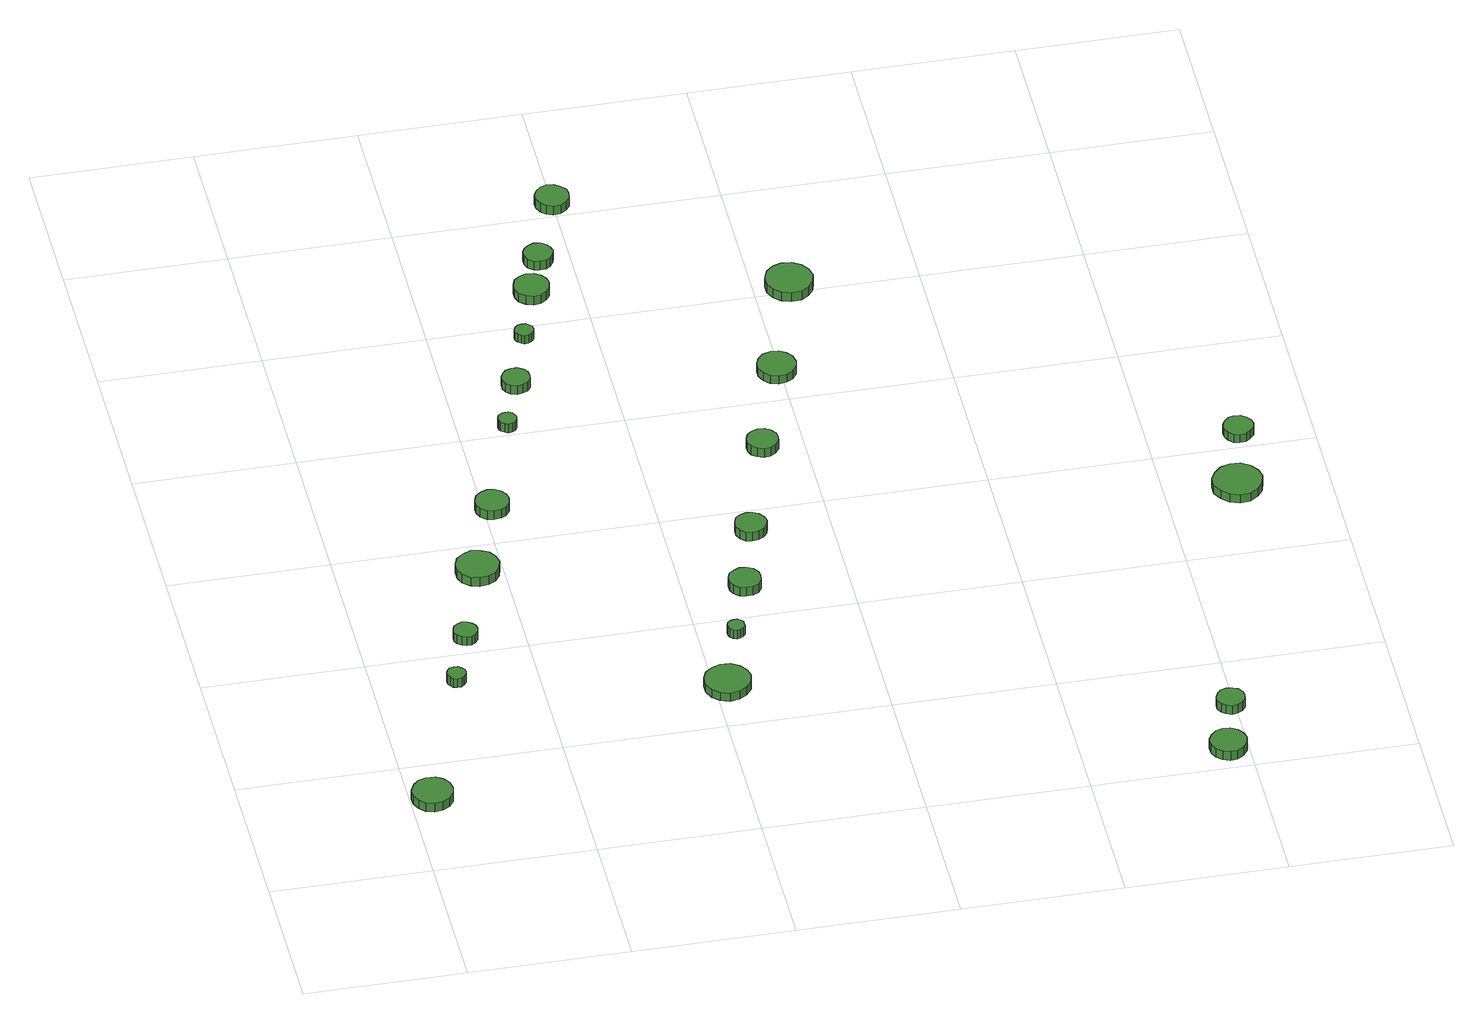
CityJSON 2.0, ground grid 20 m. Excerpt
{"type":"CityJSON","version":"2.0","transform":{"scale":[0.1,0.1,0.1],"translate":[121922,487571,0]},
"CityObjects":{
"tree1":{"type":"SolitaryVegetationObject","attributes":{"function":"something"},"geometry":[{"type":"MultiSurface","lod":"1","boundaries":[[[0,1,2,3,4,5,6,7,8,9,10,11,12,13,14]],[[15,16,17,18,19,20,21,22,23,24,25,26,27,28,29]],[[0,29,28,1]],[[1,28,27,2]],[[2,27,26,3]],[[3,26,25,4]],[[4,25,24,5]],[[5,24,23,6]],[[6,23,22,7]],[[7,22,21,8]],[[8,21,20,9]],[[9,20,19,10]],[[10,19,18,11]],[[11,18,17,12]],[[12,17,16,13]],[[13,16,15,14]],[[14,15,29,0]]]}]},
"tree2":{"type":"SolitaryVegetationObject","attributes":{"function":"something"},"geometry":[{"type":"MultiSurface","lod":"1","boundaries":[[[30,31,32,33,34,35,36,37,38,39,40,41,42,43,44]],[[45,46,47,48,49,50,51,52,53,54,55,56,57,58,59]],[[30,59,58,31]],[[31,58,57,32]],[[32,57,56,33]],[[33,56,55,34]],[[34,55,54,35]],[[35,54,53,36]],[[36,53,52,37]],[[37,52,51,38]],[[38,51,50,39]],[[39,50,49,40]],[[40,49,48,41]],[[41,48,47,42]],[[42,47,46,43]],[[43,46,45,44]],[[44,45,59,30]]]}]},
"tree3":{"type":"SolitaryVegetationObject","attributes":{"function":"something"},"geometry":[{"type":"MultiSurface","lod":"1","boundaries":[[[60,61,62,63,64,65,66,67,68,69,70,71,72,73,74]],[[75,76,77,78,79,80,81,82,83,84,85,86,87,88,89]],[[60,89,88,61]],[[61,88,87,62]],[[62,87,86,63]],[[63,86,85,64]],[[64,85,84,65]],[[65,84,83,66]],[[66,83,82,67]],[[67,82,81,68]],[[68,81,80,69]],[[69,80,79,70]],[[70,79,78,71]],[[71,78,77,72]],[[72,77,76,73]],[[73,76,75,74]],[[74,75,89,60]]]}]},
"tree4":{"type":"SolitaryVegetationObject","attributes":{"function":"something"},"geometry":[{"type":"MultiSurface","lod":"1","boundaries":[[[90,91,92,93,94,95,96,97,98,99,100,101,102,103,104]],[[105,106,107,108,109,110,111,112,113,114,115,116,117,118,119]],[[90,119,118,91]],[[91,118,117,92]],[[92,117,116,93]],[[93,116,115,94]],[[94,115,114,95]],[[95,114,113,96]],[[96,113,112,97]],[[97,112,111,98]],[[98,111,110,99]],[[99,110,109,100]],[[100,109,108,101]],[[101,108,107,102]],[[102,107,106,103]],[[103,106,105,104]],[[104,105,119,90]]]}]},
"tree5":{"type":"SolitaryVegetationObject","attributes":{"function":"something"},"geometry":[{"type":"MultiSurface","lod":"1","boundaries":[[[120,121,122,123,124,125,126,127,128,129,130,131,132,133,134]],[[135,136,137,138,139,140,141,142,143,144,145,146,147,148,149]],[[120,149,148,121]],[[121,148,147,122]],[[122,147,146,123]],[[123,146,145,124]],[[124,145,144,125]],[[125,144,143,126]],[[126,143,142,127]],[[127,142,141,128]],[[128,141,140,129]],[[129,140,139,130]],[[130,139,138,131]],[[131,138,137,132]],[[132,137,136,133]],[[133,136,135,134]],[[134,135,149,120]]]}]},
"tree6":{"type":"SolitaryVegetationObject","attributes":{"function":"something"},"geometry":[{"type":"MultiSurface","lod":"1","boundaries":[[[150,151,152,153,154,155,156,157,158,159,160,161,162,163,164]],[[165,166,167,168,169,170,171,172,173,174,175,176,177,178,179]],[[150,179,178,151]],[[151,178,177,152]],[[152,177,176,153]],[[153,176,175,154]],[[154,175,174,155]],[[155,174,173,156]],[[156,173,172,157]],[[157,172,171,158]],[[158,171,170,159]],[[159,170,169,160]],[[160,169,168,161]],[[161,168,167,162]],[[162,167,166,163]],[[163,166,165,164]],[[164,165,179,150]]]}]},
"tree7":{"type":"SolitaryVegetationObject","attributes":{"function":"something"},"geometry":[{"type":"MultiSurface","lod":"1","boundaries":[[[180,181,182,183,184,185,186,187,188,189,190,191,192,193,194]],[[195,196,197,198,199,200,201,202,203,204,205,206,207,208,209]],[[180,209,208,181]],[[181,208,207,182]],[[182,207,206,183]],[[183,206,205,184]],[[184,205,204,185]],[[185,204,203,186]],[[186,203,202,187]],[[187,202,201,188]],[[188,201,200,189]],[[189,200,199,190]],[[190,199,198,191]],[[191,198,197,192]],[[192,197,196,193]],[[193,196,195,194]],[[194,195,209,180]]]}]},
"tree8":{"type":"SolitaryVegetationObject","attributes":{"function":"something"},"geometry":[{"type":"MultiSurface","lod":"1","boundaries":[[[210,211,212,213,214,215,216,217,218,219,220,221,222,223,224]],[[225,226,227,228,229,230,231,232,233,234,235,236,237,238,239]],[[210,239,238,211]],[[211,238,237,212]],[[212,237,236,213]],[[213,236,235,214]],[[214,235,234,215]],[[215,234,233,216]],[[216,233,232,217]],[[217,232,231,218]],[[218,231,230,219]],[[219,230,229,220]],[[220,229,228,221]],[[221,228,227,222]],[[222,227,226,223]],[[223,226,225,224]],[[224,225,239,210]]]}]},
"tree9":{"type":"SolitaryVegetationObject","attributes":{"function":"something"},"geometry":[{"type":"MultiSurface","lod":"1","boundaries":[[[240,241,242,243,244,245,246,247,248,249,250,251,252,253,254]],[[255,256,257,258,259,260,261,262,263,264,265,266,267,268,269]],[[240,269,268,241]],[[241,268,267,242]],[[242,267,266,243]],[[243,266,265,244]],[[244,265,264,245]],[[245,264,263,246]],[[246,263,262,247]],[[247,262,261,248]],[[248,261,260,249]],[[249,260,259,250]],[[250,259,258,251]],[[251,258,257,252]],[[252,257,256,253]],[[253,256,255,254]],[[254,255,269,240]]]}]},
"tree10":{"type":"SolitaryVegetationObject","attributes":{"function":"something"},"geometry":[{"type":"MultiSurface","lod":"1","boundaries":[[[270,271,272,273,274,275,276,277,278,279,280,281,282,283,284]],[[285,286,287,288,289,290,291,292,293,294,295,296,297,298,299]],[[270,299,298,271]],[[271,298,297,272]],[[272,297,296,273]],[[273,296,295,274]],[[274,295,294,275]],[[275,294,293,276]],[[276,293,292,277]],[[277,292,291,278]],[[278,291,290,279]],[[279,290,289,280]],[[280,289,288,281]],[[281,288,287,282]],[[282,287,286,283]],[[283,286,285,284]],[[284,285,299,270]]]}]},
"tree11":{"type":"SolitaryVegetationObject","attributes":{"function":"something"},"geometry":[{"type":"MultiSurface","lod":"1","boundaries":[[[300,301,302,303,304,305,306,307,308,309,310,311,312,313,314]],[[315,316,317,318,319,320,321,322,323,324,325,326,327,328,329]],[[300,329,328,301]],[[301,328,327,302]],[[302,327,326,303]],[[303,326,325,304]],[[304,325,324,305]],[[305,324,323,306]],[[306,323,322,307]],[[307,322,321,308]],[[308,321,320,309]],[[309,320,319,310]],[[310,319,318,311]],[[311,318,317,312]],[[312,317,316,313]],[[313,316,315,314]],[[314,315,329,300]]]}]},
"tree12":{"type":"SolitaryVegetationObject","attributes":{"function":"something"},"geometry":[{"type":"MultiSurface","lod":"1","boundaries":[[[330,331,332,333,334,335,336,337,338,339,340,341,342,343,344]],[[345,346,347,348,349,350,351,352,353,354,355,356,357,358,359]],[[330,359,358,331]],[[331,358,357,332]],[[332,357,356,333]],[[333,356,355,334]],[[334,355,354,335]],[[335,354,353,336]],[[336,353,352,337]],[[337,352,351,338]],[[338,351,350,339]],[[339,350,349,340]],[[340,349,348,341]],[[341,348,347,342]],[[342,347,346,343]],[[343,346,345,344]],[[344,345,359,330]]]}]},
"tree13":{"type":"SolitaryVegetationObject","attributes":{"function":"something"},"geometry":[{"type":"MultiSurface","lod":"1","boundaries":[[[360,361,362,363,364,365,366,367,368,369,370,371,372,373,374]],[[375,376,377,378,379,380,381,382,383,384,385,386,387,388,389]],[[360,389,388,361]],[[361,388,387,362]],[[362,387,386,363]],[[363,386,385,364]],[[364,385,384,365]],[[365,384,383,366]],[[366,383,382,367]],[[367,382,381,368]],[[368,381,380,369]],[[369,380,379,370]],[[370,379,378,371]],[[371,378,377,372]],[[372,377,376,373]],[[373,376,375,374]],[[374,375,389,360]]]}]},
"tree14":{"type":"SolitaryVegetationObject","attributes":{"function":"something"},"geometry":[{"type":"MultiSurface","lod":"1","boundaries":[[[390,391,392,393,394,395,396,397,398,399,400,401,402,403,404]],[[405,406,407,408,409,410,411,412,413,414,415,416,417,418,419]],[[390,419,418,391]],[[391,418,417,392]],[[392,417,416,393]],[[393,416,415,394]],[[394,415,414,395]],[[395,414,413,396]],[[396,413,412,397]],[[397,412,411,398]],[[398,411,410,399]],[[399,410,409,400]],[[400,409,408,401]],[[401,408,407,402]],[[402,407,406,403]],[[403,406,405,404]],[[404,405,419,390]]]}]},
"tree15":{"type":"SolitaryVegetationObject","attributes":{"function":"something"},"geometry":[{"type":"MultiSurface","lod":"1","boundaries":[[[420,421,422,423,424,425,426,427,428,429,430,431,432,433,434]],[[435,436,437,438,439,440,441,442,443,444,445,446,447,448,449]],[[420,449,448,421]],[[421,448,447,422]],[[422,447,446,423]],[[423,446,445,424]],[[424,445,444,425]],[[425,444,443,426]],[[426,443,442,427]],[[427,442,441,428]],[[428,441,440,429]],[[429,440,439,430]],[[430,439,438,431]],[[431,438,437,432]],[[432,437,436,433]],[[433,436,435,434]],[[434,435,449,420]]]}]},
"tree16":{"type":"SolitaryVegetationObject","attributes":{"function":"something"},"geometry":[{"type":"MultiSurface","lod":"1","boundaries":[[[450,451,452,453,454,455,456,457,458,459,460,461,462,463,464]],[[465,466,467,468,469,470,471,472,473,474,475,476,477,478,479]],[[450,479,478,451]],[[451,478,477,452]],[[452,477,476,453]],[[453,476,475,454]],[[454,475,474,455]],[[455,474,473,456]],[[456,473,472,457]],[[457,472,471,458]],[[458,471,470,459]],[[459,470,469,460]],[[460,469,468,461]],[[461,468,467,462]],[[462,467,466,463]],[[463,466,465,464]],[[464,465,479,450]]]}]},
"tree17":{"type":"SolitaryVegetationObject","attributes":{"function":"something"},"geometry":[{"type":"MultiSurface","lod":"1","boundaries":[[[480,481,482,483,484,485,486,487,488,489,490,491,492,493,494]],[[495,496,497,498,499,500,501,502,503,504,505,506,507,508,509]],[[480,509,508,481]],[[481,508,507,482]],[[482,507,506,483]],[[483,506,505,484]],[[484,505,504,485]],[[485,504,503,486]],[[486,503,502,487]],[[487,502,501,488]],[[488,501,500,489]],[[489,500,499,490]],[[490,499,498,491]],[[491,498,497,492]],[[492,497,496,493]],[[493,496,495,494]],[[494,495,509,480]]]}]},
"tree18":{"type":"SolitaryVegetationObject","attributes":{"function":"something"},"geometry":[{"type":"MultiSurface","lod":"1","boundaries":[[[510,511,512,513,514,515,516,517,518,519,520,521,522,523,524]],[[525,526,527,528,529,530,531,532,533,534,535,536,537,538,539]],[[510,539,538,511]],[[511,538,537,512]],[[512,537,536,513]],[[513,536,535,514]],[[514,535,534,515]],[[515,534,533,516]],[[516,533,532,517]],[[517,532,531,518]],[[518,531,530,519]],[[519,530,529,520]],[[520,529,528,521]],[[521,528,527,522]],[[522,527,526,523]],[[523,526,525,524]],[[524,525,539,510]]]}]},
"tree19":{"type":"SolitaryVegetationObject","attributes":{"function":"something"},"geometry":[{"type":"MultiSurface","lod":"1","boundaries":[[[540,541,542,543,544,545,546,547,548,549,550,551,552,553,554]],[[555,556,557,558,559,560,561,562,563,564,565,566,567,568,569]],[[540,569,568,541]],[[541,568,567,542]],[[542,567,566,543]],[[543,566,565,544]],[[544,565,564,545]],[[545,564,563,546]],[[546,563,562,547]],[[547,562,561,548]],[[548,561,560,549]],[[549,560,559,550]],[[550,559,558,551]],[[551,558,557,552]],[[552,557,556,553]],[[553,556,555,554]],[[554,555,569,540]]]}]},
"tree20":{"type":"SolitaryVegetationObject","attributes":{"function":"something"},"geometry":[{"type":"MultiSurface","lod":"1","boundaries":[[[570,571,572,573,574,575,576,577,578,579,580,581,582,583,584]],[[585,586,587,588,589,590,591,592,593,594,595,596,597,598,599]],[[570,599,598,571]],[[571,598,597,572]],[[572,597,596,573]],[[573,596,595,574]],[[574,595,594,575]],[[575,594,593,576]],[[576,593,592,577]],[[577,592,591,578]],[[578,591,590,579]],[[579,590,589,580]],[[580,589,588,581]],[[581,588,587,582]],[[582,587,586,583]],[[583,586,585,584]],[[584,585,599,570]]]}]},
"tree21":{"type":"SolitaryVegetationObject","attributes":{"function":"something"},"geometry":[{"type":"MultiSurface","lod":"1","boundaries":[[[600,601,602,603,604,605,606,607,608,609,610,611,612,613,614]],[[615,616,617,618,619,620,621,622,623,624,625,626,627,628,629]],[[600,629,628,601]],[[601,628,627,602]],[[602,627,626,603]],[[603,626,625,604]],[[604,625,624,605]],[[605,624,623,606]],[[606,623,622,607]],[[607,622,621,608]],[[608,621,620,609]],[[609,620,619,610]],[[610,619,618,611]],[[611,618,617,612]],[[612,617,616,613]],[[613,616,615,614]],[[614,615,629,600]]]}]},
"tree22":{"type":"SolitaryVegetationObject","attributes":{"function":"something"},"geometry":[{"type":"MultiSurface","lod":"1","boundaries":[[[630,631,632,633,634,635,636,637,638,639,640,641,642,643,644]],[[645,646,647,648,649,650,651,652,653,654,655,656,657,658,659]],[[630,659,658,631]],[[631,658,657,632]],[[632,657,656,633]],[[633,656,655,634]],[[634,655,654,635]],[[635,654,653,636]],[[636,653,652,637]],[[637,652,651,638]],[[638,651,650,639]],[[639,650,649,640]],[[640,649,648,641]],[[641,648,647,642]],[[642,647,646,643]],[[643,646,645,644]],[[644,645,659,630]]]}]}
},
"vertices":[
[52,133,17],[50,143,17],[44,152,17],[35,157,17],[24,158,17],[14,155,17],[7,148,17],[2,138,17],[2,128,17],[7,118,17],[14,111,17],[24,108,17],[35,109,17],[44,114,17],[50,123,17],[50,123,4],[44,114,4],[35,109,4],[24,108,4],[14,111,4],[7,118,4],[2,128,4],[2,138,4],[7,148,4],[14,155,4],[24,158,4],[35,157,4],[44,152,4],[50,143,4],[52,133,4],
[113,351,15],[112,355,15],[109,359,15],[105,362,15],[100,362,15],[95,361,15],[92,358,15],[90,353,15],[90,348,15],[92,344,15],[95,340,15],[100,339,15],[105,339,15],[109,342,15],[112,346,15],[112,346,2],[109,342,2],[105,339,2],[100,339,2],[95,340,2],[92,344,2],[90,348,2],[90,353,2],[92,358,2],[95,361,2],[100,362,2],[105,362,2],[109,359,2],[112,355,2],[113,351,2],
[143,428,16],[142,434,16],[138,439,16],[133,442,16],[127,443,16],[121,441,16],[116,437,16],[114,431,16],[114,425,16],[116,420,16],[121,416,16],[127,414,16],[133,414,16],[138,417,16],[142,422,16],[142,422,3],[138,417,3],[133,414,3],[127,414,3],[121,416,3],[116,420,3],[114,425,3],[114,431,3],[116,437,3],[121,441,3],[127,443,3],[133,442,3],[138,439,3],[142,434,3],[143,428,3],
[195,547,17],[192,558,17],[186,567,17],[176,572,17],[165,574,17],[155,570,17],[146,563,17],[142,553,17],[142,541,17],[146,531,17],[155,524,17],[165,521,17],[176,522,17],[186,527,17],[192,536,17],[192,536,4],[186,527,4],[176,522,4],[165,521,4],[155,524,4],[146,531,4],[142,541,4],[142,553,4],[146,563,4],[155,570,4],[165,574,4],[176,572,4],[186,567,4],[192,558,4],[195,547,4],
[231,665,16],[229,673,16],[224,680,16],[217,685,16],[208,686,16],[200,683,16],[193,677,16],[190,669,16],[190,660,16],[193,652,16],[200,646,16],[208,644,16],[217,645,16],[224,649,16],[229,656,16],[229,656,3],[224,649,3],[217,645,3],[208,644,3],[200,646,3],[193,652,3],[190,660,3],[190,669,3],[193,677,3],[200,683,3],[208,686,3],[217,685,3],[224,680,3],[229,673,3],[231,665,3],
[444,273,16],[441,284,16],[434,294,16],[424,300,16],[412,301,16],[401,297,16],[392,290,16],[387,279,16],[387,267,16],[392,256,16],[401,248,16],[412,244,16],[424,246,16],[434,252,16],[441,261,16],[441,261,4],[434,252,4],[424,246,4],[412,244,4],[401,248,4],[392,256,4],[387,267,4],[387,279,4],[392,290,4],[401,297,4],[412,301,4],[424,300,4],[434,294,4],[441,284,4],[444,273,4],
[272,817,15],[271,821,15],[268,825,15],[264,828,15],[259,828,15],[255,827,15],[251,824,15],[249,819,15],[249,814,15],[251,810,15],[255,807,15],[259,805,15],[264,806,15],[268,808,15],[271,812,15],[271,812,2],[268,808,2],[264,806,2],[259,805,2],[255,807,2],[251,810,2],[249,814,2],[249,819,2],[251,824,2],[255,827,2],[259,828,2],[264,828,2],[268,825,2],[271,821,2],[272,817,2],
[303,891,16],[302,898,16],[298,904,16],[291,908,16],[284,908,16],[277,906,16],[272,901,16],[269,895,16],[269,888,16],[272,881,16],[277,876,16],[284,874,16],[291,875,16],[298,878,16],[302,884,16],[302,884,3],[298,878,3],[291,875,3],[284,874,3],[277,876,3],[272,881,3],[269,888,3],[269,895,3],[272,901,3],[277,906,3],[284,908,3],[291,908,3],[298,904,3],[302,898,3],[303,891,3],
[456,373,15],[456,377,15],[453,381,15],[449,383,15],[445,383,15],[441,382,15],[437,379,15],[436,375,15],[436,371,15],[437,367,15],[441,364,15],[445,362,15],[449,363,15],[453,365,15],[456,368,15],[456,368,2],[453,365,2],[449,363,2],[445,362,2],[441,364,2],[437,367,2],[436,371,2],[436,375,2],[437,379,2],[441,382,2],[445,383,2],[449,383,2],[453,381,2],[456,377,2],[456,373,2],
[326,979,15],[325,984,15],[322,987,15],[318,990,15],[313,990,15],[309,989,15],[305,986,15],[303,981,15],[303,976,15],[305,972,15],[309,969,15],[313,967,15],[318,968,15],[322,970,15],[325,974,15],[325,974,3],[322,970,3],[318,968,3],[313,967,3],[309,969,3],[305,972,3],[303,976,3],[303,981,3],[305,986,3],[309,989,3],[313,990,3],[318,990,3],[322,987,3],[325,984,3],[326,979,3],
[494,458,16],[493,466,16],[488,473,16],[481,477,16],[472,478,16],[465,475,16],[458,470,16],[455,462,16],[455,454,16],[458,447,16],[465,441,16],[472,439,16],[481,439,16],[488,443,16],[493,450,16],[493,450,3],[488,443,3],[481,439,3],[472,439,3],[465,441,3],[458,447,3],[455,454,3],[455,462,3],[458,470,3],[465,475,3],[472,478,3],[481,477,3],[488,473,3],[493,466,3],[494,458,3],
[362,1059,17],[360,1068,17],[355,1075,17],[347,1080,17],[338,1081,17],[329,1078,17],[322,1072,17],[319,1063,17],[319,1054,17],[322,1046,17],[329,1040,17],[338,1037,17],[347,1038,17],[355,1043,17],[360,1050,17],[360,1050,4],[355,1043,4],[347,1038,4],[338,1037,4],[329,1040,4],[322,1046,4],[319,1054,4],[319,1063,4],[322,1072,4],[329,1078,4],[338,1081,4],[347,1080,4],[355,1075,4],[360,1068,4],[362,1059,4],
[523,560,16],[521,568,16],[516,575,16],[509,579,16],[501,580,16],[493,577,16],[487,572,16],[484,564,16],[484,556,16],[487,549,16],[493,543,16],[501,541,16],[509,542,16],[516,546,16],[521,552,16],[521,552,3],[516,546,3],[509,542,3],[501,541,3],[493,543,3],[487,549,3],[484,556,3],[484,564,3],[487,572,3],[493,577,3],[501,580,3],[509,579,3],[516,575,3],[521,568,3],[523,560,3],
[379,1120,16],[377,1127,16],[373,1133,16],[367,1137,16],[359,1138,16],[352,1135,16],[346,1130,16],[343,1124,16],[343,1116,16],[346,1109,16],[352,1104,16],[359,1102,16],[367,1103,16],[373,1106,16],[377,1113,16],[377,1113,3],[373,1106,3],[367,1103,3],[359,1102,3],[352,1104,3],[346,1109,3],[343,1116,3],[343,1124,3],[346,1130,3],[352,1135,3],[359,1138,3],[367,1137,3],[373,1133,3],[377,1127,3],[379,1120,3],
[568,712,18],[567,720,18],[562,727,18],[555,731,18],[547,732,18],[539,729,18],[533,724,18],[530,716,18],[530,708,18],[533,701,18],[539,696,18],[547,693,18],[555,694,18],[562,698,18],[567,705,18],[567,705,5],[562,698,5],[555,694,5],[547,693,5],[539,696,5],[533,701,5],[530,708,5],[530,716,5],[533,724,5],[539,729,5],[547,732,5],[555,731,5],[562,727,5],[567,720,5],[568,712,5],
[419,1221,18],[418,1229,18],[412,1236,18],[405,1241,18],[396,1242,18],[388,1239,18],[382,1233,18],[378,1225,18],[378,1217,18],[382,1209,18],[388,1203,18],[396,1200,18],[405,1201,18],[412,1205,18],[418,1212,18],[418,1212,5],[412,1205,5],[405,1201,5],[396,1200,5],[388,1203,5],[382,1209,5],[378,1217,5],[378,1225,5],[382,1233,5],[388,1239,5],[396,1242,5],[405,1241,5],[412,1236,5],[418,1229,5],[419,1221,5],
[618,848,20],[616,858,20],[610,866,20],[602,871,20],[592,872,20],[582,869,20],[575,862,20],[571,853,20],[571,843,20],[575,834,20],[582,827,20],[592,824,20],[602,825,20],[610,830,20],[616,838,20],[616,838,8],[610,830,8],[602,825,8],[592,824,8],[582,827,8],[575,834,8],[571,843,8],[571,853,8],[575,862,8],[582,869,8],[592,872,8],[602,871,8],[610,866,8],[616,858,8],[618,848,8],
[671,1002,23],[668,1014,23],[661,1024,23],[651,1030,23],[638,1032,23],[627,1028,23],[618,1020,23],[613,1008,23],[613,996,23],[618,985,23],[627,977,23],[638,973,23],[651,974,23],[661,980,23],[668,990,23],[668,990,10],[661,980,10],[651,974,10],[638,973,10],[627,977,10],[618,985,10],[613,996,10],[613,1008,10],[618,1020,10],[627,1028,10],[638,1032,10],[651,1030,10],[661,1024,10],[668,1014,10],[671,1002,10],
[997,32,19],[995,41,19],[989,49,19],[981,54,19],[972,55,19],[963,52,19],[956,45,19],[952,37,19],[952,27,19],[956,19,19],[963,12,19],[972,9,19],[981,10,19],[989,15,19],[995,23,19],[995,23,6],[989,15,6],[981,10,6],[972,9,6],[963,12,6],[956,19,6],[952,27,6],[952,37,6],[956,45,6],[963,52,6],[972,55,6],[981,54,6],[989,49,6],[995,41,6],[997,32,6],
[1010,109,22],[1009,116,22],[1005,122,22],[998,125,22],[991,126,22],[984,124,22],[979,119,22],[976,112,22],[976,105,22],[979,98,22],[984,94,22],[991,91,22],[998,92,22],[1005,96,22],[1009,102,22],[1009,102,9],[1005,96,9],[998,92,9],[991,91,9],[984,94,9],[979,98,9],[976,105,9],[976,112,9],[979,119,9],[984,124,9],[991,126,9],[998,125,9],[1005,122,9],[1009,116,9],[1010,109,9],
[1115,508,29],[1112,520,29],[1105,530,29],[1094,537,29],[1081,538,29],[1069,534,29],[1060,525,29],[1054,514,29],[1054,501,29],[1060,490,29],[1069,481,29],[1081,477,29],[1094,478,29],[1105,485,29],[1112,495,29],[1112,495,17],[1105,485,17],[1094,478,17],[1081,477,17],[1069,481,17],[1060,490,17],[1054,501,17],[1054,514,17],[1060,525,17],[1069,534,17],[1081,538,17],[1094,537,17],[1105,530,17],[1112,520,17],[1115,508,17],
[1125,608,30],[1123,615,30],[1118,621,30],[1112,625,30],[1104,626,30],[1097,624,30],[1091,618,30],[1088,611,30],[1088,604,30],[1091,597,30],[1097,591,30],[1104,589,30],[1112,590,30],[1118,594,30],[1123,600,30],[1123,600,18],[1118,594,18],[1112,590,18],[1104,589,18],[1097,591,18],[1091,597,18],[1088,604,18],[1088,611,18],[1091,618,18],[1097,624,18],[1104,626,18],[1112,625,18],[1118,621,18],[1123,615,18],[1125,608,18]
]}
